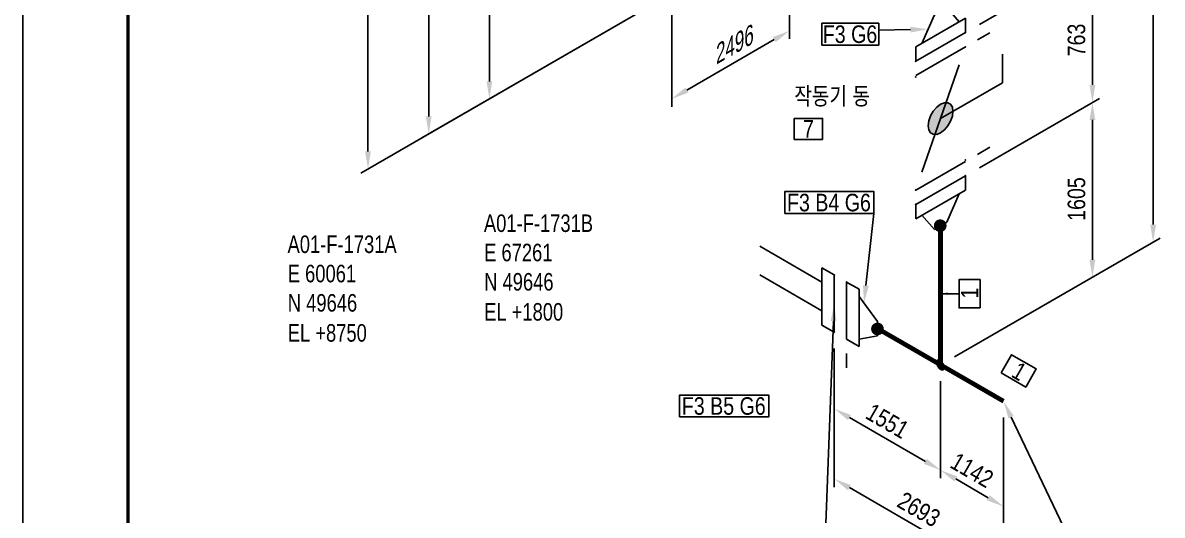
# Model space of a CAD drawing. Header units: millimetres. Extents: x 0 to 594, y 0 to 420.
# Drawn here: x 0 to 162.5, y 141.4 to 211.6 of the extents above; entities that cross this region are included whole.
import ezdxf
from ezdxf import colors
from ezdxf.entities.mleader import LeaderData, LeaderLine
from ezdxf.enums import TextEntityAlignment as Align
from ezdxf.math import Vec2, Vec3

# ---------------------------------------------------------------- set-up
doc = ezdxf.new("R2010")
doc.units = ezdxf.units.MM
doc.header["$LTSCALE"] = 0.25
doc.linetypes.add('DASHED2', pattern=[9.525, 6.35, -3.175])
for name, color, linetype in [('밸브', 4, 'Continuous'), ('연속', 7, 'DASHED2'), ('용접', 1, 'Continuous'), ('주석', 7, 'Continuous'), ('치수', 1, 'Continuous')]:
    doc.layers.add(name, color=color, linetype=linetype)
doc.layers.add('파이프', color=3, linetype='Continuous', lineweight=70)
doc.styles.add('AdskIsoAnnotation', font='arial.ttf', dxfattribs={"width": 0.8, "height": 1})
doc.styles.add('AdskIsoMetric', font='arial.ttf', dxfattribs={"width": 0.8, "height": 2.5})
doc.styles.add('AdskIsoMetric-30', font='arial.ttf', dxfattribs={"width": 0.8, "height": 2.5})
doc.styles.add('AdskIsoMetric30', font='arial.ttf', dxfattribs={"width": 0.8, "oblique": 30, "height": 2.5})
doc.styles.add('MtXpl_', font='')
doc.styles.get("Standard").update_dxf_attribs({"font": 'arial.ttf'})
doc.styles.get('MtXpl_').set_extended_font_data('Gulim')
doc.dimstyles.new('AdskIsoMetric', dxfattribs={"dimtxt": 2.5, "dimasz": 2.5, "dimexe": 1, "dimexo": 2, "dimgap": 0.8, "dimtad": 1, "dimdec": 0, "dimrnd": 1, "dimzin": 0, "dimdsep": 46, "dimtxsty": 'AdskIsoMetric', "dimcen": 0, "dimclrt": 7, "dimadec": 0, "dimazin": 0, "dimtfac": 1, "dimtdec": 0, "dimtmove": 1, "dimatfit": 3, "dimfxl": 0, "dimfrac": 2, "dimtolj": 1, "dimtzin": 0, "dimarcsym": 0})

# ---------------------------------------------------------------- blocks, each defined once
blk = doc.blocks.new('끝 장비-2-IsoRight')
at = {"color": 0, "linetype": 'ByBlock', "lineweight": -2, "extrusion": (-0.707107, -0.408248, 0.57735)}
for p, q in [((-0.0884, 0.1531), (-0.5303, 0.4082)), ((-0.0884, -0.1531), (-0.0884, 0.2552)), ((-0.0884, 0.2552), (0, 0.2041)), ((-0.0884, -0.051), (-0.5303, 0.2041)), ((0, 0.2041), (0, -0.2041)), ((0, -0.2041), (-0.0884, -0.1531))]:
    blk.add_line(p, q, dxfattribs=at)
blk = doc.blocks.new('플랜지WN-2-IsoRight')
at = {"color": 0, "linetype": 'ByBlock', "lineweight": -2, "extrusion": (-0.707107, -0.408248, 0.57735)}
for p, q in [((0.1105, 0.1403), (0.0221, 0.1914)), ((0.0221, 0.1914), (0.0221, -0.2169)), ((-0.1105, 0.1148), (0.0221, 0.1403)), ((-0.1105, 0.0128), (-0.1105, 0.1148)), ((0.1105, -0.2679), (0.1105, 0.1403)), ((0.0221, -0.1659), (-0.1105, 0.0128)), ((0.0221, -0.2169), (0.1105, -0.2679))]:
    blk.add_line(p, q, dxfattribs=at)
blk = doc.blocks.new('개스킷-2-IsoRight')
at = {"color": 0, "linetype": 'ByBlock', "lineweight": -2, "extrusion": (-1, 0, 0)}
for p in [(-0.0529, 0.2347), (0.0442, 0.1786), (-0.0442, -0.1786), (0.0442, -0.2296)]:
    blk.add_point(p, dxfattribs=at)
blk = doc.blocks.new('버터플라이 밸브-2-IsoRight')
blk.add_hatch(color=256).paths.add_polyline_path([(-0.0884, 0.051), (-0.0883, 0.0503), (-0.0882, 0.0496), (-0.0881, 0.0489), (-0.088, 0.0483), (-0.0879, 0.0476), (-0.0879, 0.0469), (-0.0878, 0.0462), (-0.0877, 0.0455), (-0.0876, 0.0448), (-0.0875, 0.0441), (-0.0874, 0.0434), (-0.0873, 0.0427), (-0.0872, 0.042), (-0.0872, 0.0413), (-0.0871, 0.0406), (-0.087, 0.0399), (-0.0869, 0.0392), (-0.0868, 0.0385), (-0.0867, 0.0378), (-0.0866, 0.0371), (-0.0865, 0.0364), (-0.0864, 0.0357), (-0.0864, 0.0351), (-0.0863, 0.0344), (-0.0862, 0.0337), (-0.0861, 0.033), (-0.086, 0.0323), (-0.0859, 0.0316), (-0.0858, 0.0309), (-0.0857, 0.0302), (-0.0857, 0.0295), (-0.0856, 0.0288), (-0.0855, 0.0281), (-0.0854, 0.0274), (-0.0853, 0.0267), (-0.0852, 0.026), (-0.0851, 0.0253), (-0.085, 0.0246), (-0.0849, 0.0239), (-0.0849, 0.0232), (-0.0848, 0.0226), (-0.0847, 0.0219), (-0.0846, 0.0212), (-0.0845, 0.0205), (-0.0844, 0.0198), (-0.0843, 0.0191), (-0.0842, 0.0184), (-0.0842, 0.0177), (-0.0841, 0.017), (-0.0841, 0.017), (-0.0838, 0.0163), (-0.0835, 0.0155), (-0.0833, 0.0148), (-0.083, 0.0141), (-0.0828, 0.0134), (-0.0825, 0.0126), (-0.0823, 0.0119), (-0.082, 0.0112), (-0.0818, 0.0104), (-0.0815, 0.0097), (-0.0812, 0.009), (-0.081, 0.0083), (-0.0807, 0.0075), (-0.0805, 0.0068), (-0.0802, 0.0061), (-0.08, 0.0053), (-0.0797, 0.0046), (-0.0795, 0.0039), (-0.0792, 0.0032), (-0.0789, 0.0024), (-0.0787, 0.0017), (-0.0784, 0.001), (-0.0782, 0.0002), (-0.0779, -0.0005), (-0.0777, -0.0012), (-0.0774, -0.0019), (-0.0771, -0.0027), (-0.0769, -0.0034), (-0.0766, -0.0041), (-0.0764, -0.0049), (-0.0761, -0.0056), (-0.0759, -0.0063), (-0.0756, -0.007), (-0.0754, -0.0078), (-0.0751, -0.0085), (-0.0748, -0.0092), (-0.0746, -0.01), (-0.0743, -0.0107), (-0.0741, -0.0114), (-0.0738, -0.0121), (-0.0736, -0.0129), (-0.0733, -0.0136), (-0.073, -0.0143), (-0.0728, -0.0151), (-0.0725, -0.0158), (-0.0723, -0.0165), (-0.072, -0.0172), (-0.0718, -0.018), (-0.0715, -0.0187), (-0.0715, -0.0187), (-0.0711, -0.0194), (-0.0707, -0.0201), (-0.0703, -0.0208), (-0.0699, -0.0215), (-0.0695, -0.0222), (-0.0691, -0.0229), (-0.0687, -0.0235), (-0.0683, -0.0242), (-0.0679, -0.0249), (-0.0675, -0.0256), (-0.0671, -0.0263), (-0.0667, -0.027), (-0.0663, -0.0277), (-0.0659, -0.0284), (-0.0655, -0.0291), (-0.0651, -0.0298), (-0.0647, -0.0305), (-0.0643, -0.0311), (-0.0639, -0.0318), (-0.0635, -0.0325), (-0.0631, -0.0332), (-0.0627, -0.0339), (-0.0623, -0.0346), (-0.0619, -0.0353), (-0.0615, -0.036), (-0.0611, -0.0367), (-0.0607, -0.0374), (-0.0603, -0.0381), (-0.0599, -0.0388), (-0.0595, -0.0394), (-0.0591, -0.0401), (-0.0587, -0.0408), (-0.0583, -0.0415), (-0.0579, -0.0422), (-0.0575, -0.0429), (-0.0571, -0.0436), (-0.0567, -0.0443), (-0.0563, -0.045), (-0.0559, -0.0457), (-0.0555, -0.0464), (-0.0551, -0.047), (-0.0547, -0.0477), (-0.0543, -0.0484), (-0.0539, -0.0491), (-0.0535, -0.0498), (-0.0532, -0.0505), (-0.0528, -0.0512), (-0.0524, -0.0519), (-0.052, -0.0526), (-0.052, -0.0526), (-0.0515, -0.0532), (-0.0509, -0.0537), (-0.0504, -0.0543), (-0.0499, -0.0549), (-0.0494, -0.0555), (-0.0489, -0.0561), (-0.0484, -0.0567), (-0.0479, -0.0573), (-0.0474, -0.0579), (-0.0469, -0.0584), (-0.0464, -0.059), (-0.0459, -0.0596), (-0.0454, -0.0602), (-0.0449, -0.0608), (-0.0444, -0.0614), (-0.0439, -0.062), (-0.0434, -0.0625), (-0.0429, -0.0631), (-0.0424, -0.0637), (-0.0419, -0.0643), (-0.0414, -0.0649), (-0.0409, -0.0655), (-0.0404, -0.0661), (-0.0399, -0.0666), (-0.0394, -0.0672), (-0.0389, -0.0678), (-0.0384, -0.0684), (-0.0379, -0.069), (-0.0374, -0.0696), (-0.0369, -0.0702), (-0.0364, -0.0707), (-0.0359, -0.0713), (-0.0354, -0.0719), (-0.0349, -0.0725), (-0.0344, -0.0731), (-0.0339, -0.0737), (-0.0333, -0.0743), (-0.0328, -0.0748), (-0.0323, -0.0754), (-0.0318, -0.076), (-0.0313, -0.0766), (-0.0308, -0.0772), (-0.0303, -0.0778), (-0.0298, -0.0784), (-0.0293, -0.079), (-0.0288, -0.0795), (-0.0283, -0.0801), (-0.0278, -0.0807), (-0.0273, -0.0813), (-0.0273, -0.0813), (-0.0268, -0.0817), (-0.0262, -0.0821), (-0.0256, -0.0826), (-0.0251, -0.083), (-0.0245, -0.0834), (-0.024, -0.0838), (-0.0234, -0.0843), (-0.0229, -0.0847), (-0.0223, -0.0851), (-0.0217, -0.0855), (-0.0212, -0.086), (-0.0206, -0.0864), (-0.0201, -0.0868), (-0.0195, -0.0872), (-0.019, -0.0877), (-0.0184, -0.0881), (-0.0178, -0.0885), (-0.0173, -0.0889), (-0.0167, -0.0893), (-0.0162, -0.0898), (-0.0156, -0.0902), (-0.0151, -0.0906), (-0.0145, -0.091), (-0.0139, -0.0915), (-0.0134, -0.0919), (-0.0128, -0.0923), (-0.0123, -0.0927), (-0.0117, -0.0932), (-0.0111, -0.0936), (-0.0106, -0.094), (-0.01, -0.0944), (-0.0095, -0.0949), (-0.0089, -0.0953), (-0.0084, -0.0957), (-0.0078, -0.0961), (-0.0072, -0.0966), (-0.0067, -0.097), (-0.0061, -0.0974), (-0.0056, -0.0978), (-0.005, -0.0982), (-0.0045, -0.0987), (-0.0039, -0.0991), (-0.0033, -0.0995), (-0.0028, -0.0999), (-0.0022, -0.1004), (-0.0017, -0.1008), (-0.0011, -0.1012), (-0.0006, -0.1016), (0, -0.1021), (0, -0.1021), (0.0006, -0.1023), (0.0011, -0.1025), (0.0017, -0.1027), (0.0022, -0.1029), (0.0028, -0.1032), (0.0033, -0.1034), (0.0039, -0.1036), (0.0045, -0.1038), (0.005, -0.104), (0.0056, -0.1043), (0.0061, -0.1045), (0.0067, -0.1047), (0.0072, -0.1049), (0.0078, -0.1051), (0.0084, -0.1054), (0.0089, -0.1056), (0.0095, -0.1058), (0.01, -0.106), (0.0106, -0.1062), (0.0111, -0.1065), (0.0117, -0.1067), (0.0123, -0.1069), (0.0128, -0.1071), (0.0134, -0.1073), (0.0139, -0.1076), (0.0145, -0.1078), (0.0151, -0.108), (0.0156, -0.1082), (0.0162, -0.1084), (0.0167, -0.1087), (0.0173, -0.1089), (0.0178, -0.1091), (0.0184, -0.1093), (0.019, -0.1095), (0.0195, -0.1098), (0.0201, -0.11), (0.0206, -0.1102), (0.0212, -0.1104), (0.0217, -0.1106), (0.0223, -0.1109), (0.0229, -0.1111), (0.0234, -0.1113), (0.024, -0.1115), (0.0245, -0.1117), (0.0251, -0.112), (0.0256, -0.1122), (0.0262, -0.1124), (0.0268, -0.1126), (0.0273, -0.1128), (0.0273, -0.1128), (0.0278, -0.1128), (0.0283, -0.1128), (0.0288, -0.1128), (0.0293, -0.1128), (0.0298, -0.1128), (0.0303, -0.1128), (0.0308, -0.1128), (0.0313, -0.1128), (0.0318, -0.1128), (0.0323, -0.1128), (0.0328, -0.1128), (0.0333, -0.1128), (0.0339, -0.1128), (0.0344, -0.1128), (0.0349, -0.1128), (0.0354, -0.1127), (0.0359, -0.1127), (0.0364, -0.1127), (0.0369, -0.1127), (0.0374, -0.1127), (0.0379, -0.1127), (0.0384, -0.1127), (0.0389, -0.1127), (0.0394, -0.1127), (0.0399, -0.1127), (0.0404, -0.1127), (0.0409, -0.1127), (0.0414, -0.1127), (0.0419, -0.1127), (0.0424, -0.1127), (0.0429, -0.1127), (0.0434, -0.1127), (0.0439, -0.1127), (0.0444, -0.1126), (0.0449, -0.1126), (0.0454, -0.1126), (0.0459, -0.1126), (0.0464, -0.1126), (0.0469, -0.1126), (0.0474, -0.1126), (0.0479, -0.1126), (0.0484, -0.1126), (0.0489, -0.1126), (0.0494, -0.1126), (0.0499, -0.1126), (0.0504, -0.1126), (0.0509, -0.1126), (0.0515, -0.1126), (0.052, -0.1126), (0.052, -0.1126), (0.0524, -0.1123), (0.0528, -0.1121), (0.0532, -0.1119), (0.0535, -0.1116), (0.0539, -0.1114), (0.0543, -0.1112), (0.0547, -0.111), (0.0551, -0.1107), (0.0555, -0.1105), (0.0559, -0.1103), (0.0563, -0.11), (0.0567, -0.1098), (0.0571, -0.1096), (0.0575, -0.1093), (0.0579, -0.1091), (0.0583, -0.1089), (0.0587, -0.1086), (0.0591, -0.1084), (0.0595, -0.1082), (0.0599, -0.108), (0.0603, -0.1077), (0.0607, -0.1075), (0.0611, -0.1073), (0.0615, -0.107), (0.0619, -0.1068), (0.0623, -0.1066), (0.0627, -0.1063), (0.0631, -0.1061), (0.0635, -0.1059), (0.0639, -0.1057), (0.0643, -0.1054), (0.0647, -0.1052), (0.0651, -0.105), (0.0655, -0.1047), (0.0659, -0.1045), (0.0663, -0.1043), (0.0667, -0.104), (0.0671, -0.1038), (0.0675, -0.1036), (0.0679, -0.1033), (0.0683, -0.1031), (0.0687, -0.1029), (0.0691, -0.1027), (0.0695, -0.1024), (0.0699, -0.1022), (0.0703, -0.102), (0.0707, -0.1017), (0.0711, -0.1015), (0.0715, -0.1013), (0.0715, -0.1013), (0.0718, -0.1008), (0.072, -0.1004), (0.0723, -0.1), (0.0725, -0.0995), (0.0728, -0.0991), (0.073, -0.0987), (0.0733, -0.0982), (0.0736, -0.0978), (0.0738, -0.0974), (0.0741, -0.0969), (0.0743, -0.0965), (0.0746, -0.0961), (0.0748, -0.0957), (0.0751, -0.0952), (0.0754, -0.0948), (0.0756, -0.0944), (0.0759, -0.0939), (0.0761, -0.0935), (0.0764, -0.0931), (0.0766, -0.0926), (0.0769, -0.0922), (0.0771, -0.0918), (0.0774, -0.0913), (0.0777, -0.0909), (0.0779, -0.0905), (0.0782, -0.09), (0.0784, -0.0896), (0.0787, -0.0892), (0.0789, -0.0887), (0.0792, -0.0883), (0.0795, -0.0879), (0.0797, -0.0874), (0.08, -0.087), (0.0802, -0.0866), (0.0805, -0.0861), (0.0807, -0.0857), (0.081, -0.0853), (0.0812, -0.0848), (0.0815, -0.0844), (0.0818, -0.084), (0.082, -0.0835), (0.0823, -0.0831), (0.0825, -0.0827), (0.0828, -0.0822), (0.083, -0.0818), (0.0833, -0.0814), (0.0835, -0.0809), (0.0838, -0.0805), (0.0841, -0.0801), (0.0841, -0.0801), (0.0842, -0.0795), (0.0842, -0.0789), (0.0843, -0.0783), (0.0844, -0.0777), (0.0845, -0.0771), (0.0846, -0.0765), (0.0847, -0.0759), (0.0848, -0.0753), (0.0849, -0.0747), (0.0849, -0.0741), (0.085, -0.0736), (0.0851, -0.073), (0.0852, -0.0724), (0.0853, -0.0718), (0.0854, -0.0712), (0.0855, -0.0706), (0.0856, -0.07), (0.0857, -0.0694), (0.0857, -0.0688), (0.0858, -0.0682), (0.0859, -0.0676), (0.086, -0.067), (0.0861, -0.0664), (0.0862, -0.0658), (0.0863, -0.0653), (0.0864, -0.0647), (0.0864, -0.0641), (0.0865, -0.0635), (0.0866, -0.0629), (0.0867, -0.0623), (0.0868, -0.0617), (0.0869, -0.0611), (0.087, -0.0605), (0.0871, -0.0599), (0.0872, -0.0593), (0.0872, -0.0587), (0.0873, -0.0581), (0.0874, -0.0576), (0.0875, -0.057), (0.0876, -0.0564), (0.0877, -0.0558), (0.0878, -0.0552), (0.0879, -0.0546), (0.0879, -0.054), (0.088, -0.0534), (0.0881, -0.0528), (0.0882, -0.0522), (0.0883, -0.0516), (0.0884, -0.051), (0.0884, -0.051), (0.0883, -0.0503), (0.0882, -0.0496), (0.0881, -0.0489), (0.088, -0.0483), (0.0879, -0.0476), (0.0879, -0.0469), (0.0878, -0.0462), (0.0877, -0.0455), (0.0876, -0.0448), (0.0875, -0.0441), (0.0874, -0.0434), (0.0873, -0.0427), (0.0872, -0.042), (0.0872, -0.0413), (0.0871, -0.0406), (0.087, -0.0399), (0.0869, -0.0392), (0.0868, -0.0385), (0.0867, -0.0378), (0.0866, -0.0371), (0.0865, -0.0364), (0.0864, -0.0357), (0.0864, -0.0351), (0.0863, -0.0344), (0.0862, -0.0337), (0.0861, -0.033), (0.086, -0.0323), (0.0859, -0.0316), (0.0858, -0.0309), (0.0857, -0.0302), (0.0857, -0.0295), (0.0856, -0.0288), (0.0855, -0.0281), (0.0854, -0.0274), (0.0853, -0.0267), (0.0852, -0.026), (0.0851, -0.0253), (0.085, -0.0246), (0.0849, -0.0239), (0.0849, -0.0232), (0.0848, -0.0226), (0.0847, -0.0219), (0.0846, -0.0212), (0.0845, -0.0205), (0.0844, -0.0198), (0.0843, -0.0191), (0.0842, -0.0184), (0.0842, -0.0177), (0.0841, -0.017), (0.0841, -0.017), (0.0838, -0.0163), (0.0835, -0.0155), (0.0833, -0.0148), (0.083, -0.0141), (0.0828, -0.0134), (0.0825, -0.0126), (0.0823, -0.0119), (0.082, -0.0112), (0.0818, -0.0104), (0.0815, -0.0097), (0.0812, -0.009), (0.081, -0.0083), (0.0807, -0.0075), (0.0805, -0.0068), (0.0802, -0.0061), (0.08, -0.0053), (0.0797, -0.0046), (0.0795, -0.0039), (0.0792, -0.0032), (0.0789, -0.0024), (0.0787, -0.0017), (0.0784, -0.001), (0.0782, -0.0002), (0.0779, 0.0005), (0.0777, 0.0012), (0.0774, 0.0019), (0.0771, 0.0027), (0.0769, 0.0034), (0.0766, 0.0041), (0.0764, 0.0049), (0.0761, 0.0056), (0.0759, 0.0063), (0.0756, 0.007), (0.0754, 0.0078), (0.0751, 0.0085), (0.0748, 0.0092), (0.0746, 0.01), (0.0743, 0.0107), (0.0741, 0.0114), (0.0738, 0.0121), (0.0736, 0.0129), (0.0733, 0.0136), (0.073, 0.0143), (0.0728, 0.0151), (0.0725, 0.0158), (0.0723, 0.0165), (0.072, 0.0172), (0.0718, 0.018), (0.0715, 0.0187), (0.0715, 0.0187), (0.0711, 0.0194), (0.0707, 0.0201), (0.0703, 0.0208), (0.0699, 0.0215), (0.0695, 0.0222), (0.0691, 0.0229), (0.0687, 0.0235), (0.0683, 0.0242), (0.0679, 0.0249), (0.0675, 0.0256), (0.0671, 0.0263), (0.0667, 0.027), (0.0663, 0.0277), (0.0659, 0.0284), (0.0655, 0.0291), (0.0651, 0.0298), (0.0647, 0.0305), (0.0643, 0.0311), (0.0639, 0.0318), (0.0635, 0.0325), (0.0631, 0.0332), (0.0627, 0.0339), (0.0623, 0.0346), (0.0619, 0.0353), (0.0615, 0.036), (0.0611, 0.0367), (0.0607, 0.0374), (0.0603, 0.0381), (0.0599, 0.0388), (0.0595, 0.0394), (0.0591, 0.0401), (0.0587, 0.0408), (0.0583, 0.0415), (0.0579, 0.0422), (0.0575, 0.0429), (0.0571, 0.0436), (0.0567, 0.0443), (0.0563, 0.045), (0.0559, 0.0457), (0.0555, 0.0464), (0.0551, 0.047), (0.0547, 0.0477), (0.0543, 0.0484), (0.0539, 0.0491), (0.0535, 0.0498), (0.0532, 0.0505), (0.0528, 0.0512), (0.0524, 0.0519), (0.052, 0.0526), (0.052, 0.0526), (0.0515, 0.0532), (0.0509, 0.0537), (0.0504, 0.0543), (0.0499, 0.0549), (0.0494, 0.0555), (0.0489, 0.0561), (0.0484, 0.0567), (0.0479, 0.0573), (0.0474, 0.0579), (0.0469, 0.0584), (0.0464, 0.059), (0.0459, 0.0596), (0.0454, 0.0602), (0.0449, 0.0608), (0.0444, 0.0614), (0.0439, 0.062), (0.0434, 0.0625), (0.0429, 0.0631), (0.0424, 0.0637), (0.0419, 0.0643), (0.0414, 0.0649), (0.0409, 0.0655), (0.0404, 0.0661), (0.0399, 0.0666), (0.0394, 0.0672), (0.0389, 0.0678), (0.0384, 0.0684), (0.0379, 0.069), (0.0374, 0.0696), (0.0369, 0.0702), (0.0364, 0.0707), (0.0359, 0.0713), (0.0354, 0.0719), (0.0349, 0.0725), (0.0344, 0.0731), (0.0339, 0.0737), (0.0333, 0.0743), (0.0328, 0.0748), (0.0323, 0.0754), (0.0318, 0.076), (0.0313, 0.0766), (0.0308, 0.0772), (0.0303, 0.0778), (0.0298, 0.0784), (0.0293, 0.079), (0.0288, 0.0795), (0.0283, 0.0801), (0.0278, 0.0807), (0.0273, 0.0813), (0.0273, 0.0813), (0.0268, 0.0817), (0.0262, 0.0821), (0.0256, 0.0826), (0.0251, 0.083), (0.0245, 0.0834), (0.024, 0.0838), (0.0234, 0.0843), (0.0229, 0.0847), (0.0223, 0.0851), (0.0217, 0.0855), (0.0212, 0.086), (0.0206, 0.0864), (0.0201, 0.0868), (0.0195, 0.0872), (0.019, 0.0877), (0.0184, 0.0881), (0.0178, 0.0885), (0.0173, 0.0889), (0.0167, 0.0893), (0.0162, 0.0898), (0.0156, 0.0902), (0.0151, 0.0906), (0.0145, 0.091), (0.0139, 0.0915), (0.0134, 0.0919), (0.0128, 0.0923), (0.0123, 0.0927), (0.0117, 0.0932), (0.0111, 0.0936), (0.0106, 0.094), (0.01, 0.0944), (0.0095, 0.0949), (0.0089, 0.0953), (0.0084, 0.0957), (0.0078, 0.0961), (0.0072, 0.0966), (0.0067, 0.097), (0.0061, 0.0974), (0.0056, 0.0978), (0.005, 0.0982), (0.0045, 0.0987), (0.0039, 0.0991), (0.0033, 0.0995), (0.0028, 0.0999), (0.0022, 0.1004), (0.0017, 0.1008), (0.0011, 0.1012), (0.0006, 0.1016), (0, 0.1021), (0, 0.1021), (-0.0006, 0.1023), (-0.0011, 0.1025), (-0.0017, 0.1027), (-0.0022, 0.1029), (-0.0028, 0.1032), (-0.0033, 0.1034), (-0.0039, 0.1036), (-0.0045, 0.1038), (-0.005, 0.104), (-0.0056, 0.1043), (-0.0061, 0.1045), (-0.0067, 0.1047), (-0.0072, 0.1049), (-0.0078, 0.1051), (-0.0084, 0.1054), (-0.0089, 0.1056), (-0.0095, 0.1058), (-0.01, 0.106), (-0.0106, 0.1062), (-0.0111, 0.1065), (-0.0117, 0.1067), (-0.0123, 0.1069), (-0.0128, 0.1071), (-0.0134, 0.1073), (-0.0139, 0.1076), (-0.0145, 0.1078), (-0.0151, 0.108), (-0.0156, 0.1082), (-0.0162, 0.1084), (-0.0167, 0.1087), (-0.0173, 0.1089), (-0.0178, 0.1091), (-0.0184, 0.1093), (-0.019, 0.1095), (-0.0195, 0.1098), (-0.0201, 0.11), (-0.0206, 0.1102), (-0.0212, 0.1104), (-0.0217, 0.1106), (-0.0223, 0.1109), (-0.0229, 0.1111), (-0.0234, 0.1113), (-0.024, 0.1115), (-0.0245, 0.1117), (-0.0251, 0.112), (-0.0256, 0.1122), (-0.0262, 0.1124), (-0.0268, 0.1126), (-0.0273, 0.1128), (-0.0273, 0.1128), (-0.0278, 0.1128), (-0.0283, 0.1128), (-0.0288, 0.1128), (-0.0293, 0.1128), (-0.0298, 0.1128), (-0.0303, 0.1128), (-0.0308, 0.1128), (-0.0313, 0.1128), (-0.0318, 0.1128), (-0.0323, 0.1128), (-0.0328, 0.1128), (-0.0333, 0.1128), (-0.0339, 0.1128), (-0.0344, 0.1128), (-0.0349, 0.1128), (-0.0354, 0.1127), (-0.0359, 0.1127), (-0.0364, 0.1127), (-0.0369, 0.1127), (-0.0374, 0.1127), (-0.0379, 0.1127), (-0.0384, 0.1127), (-0.0389, 0.1127), (-0.0394, 0.1127), (-0.0399, 0.1127), (-0.0404, 0.1127), (-0.0409, 0.1127), (-0.0414, 0.1127), (-0.0419, 0.1127), (-0.0424, 0.1127), (-0.0429, 0.1127), (-0.0434, 0.1127), (-0.0439, 0.1127), (-0.0444, 0.1126), (-0.0449, 0.1126), (-0.0454, 0.1126), (-0.0459, 0.1126), (-0.0464, 0.1126), (-0.0469, 0.1126), (-0.0474, 0.1126), (-0.0479, 0.1126), (-0.0484, 0.1126), (-0.0489, 0.1126), (-0.0494, 0.1126), (-0.0499, 0.1126), (-0.0504, 0.1126), (-0.0509, 0.1126), (-0.0515, 0.1126), (-0.052, 0.1126), (-0.052, 0.1126), (-0.0524, 0.1123), (-0.0528, 0.1121), (-0.0532, 0.1119), (-0.0535, 0.1116), (-0.0539, 0.1114), (-0.0543, 0.1112), (-0.0547, 0.111), (-0.0551, 0.1107), (-0.0555, 0.1105), (-0.0559, 0.1103), (-0.0563, 0.11), (-0.0567, 0.1098), (-0.0571, 0.1096), (-0.0575, 0.1093), (-0.0579, 0.1091), (-0.0583, 0.1089), (-0.0587, 0.1086), (-0.0591, 0.1084), (-0.0595, 0.1082), (-0.0599, 0.108), (-0.0603, 0.1077), (-0.0607, 0.1075), (-0.0611, 0.1073), (-0.0615, 0.107), (-0.0619, 0.1068), (-0.0623, 0.1066), (-0.0627, 0.1063), (-0.0631, 0.1061), (-0.0635, 0.1059), (-0.0639, 0.1057), (-0.0643, 0.1054), (-0.0647, 0.1052), (-0.0651, 0.105), (-0.0655, 0.1047), (-0.0659, 0.1045), (-0.0663, 0.1043), (-0.0667, 0.104), (-0.0671, 0.1038), (-0.0675, 0.1036), (-0.0679, 0.1033), (-0.0683, 0.1031), (-0.0687, 0.1029), (-0.0691, 0.1027), (-0.0695, 0.1024), (-0.0699, 0.1022), (-0.0703, 0.102), (-0.0707, 0.1017), (-0.0711, 0.1015), (-0.0715, 0.1013), (-0.0715, 0.1013), (-0.0718, 0.1008), (-0.072, 0.1004), (-0.0723, 0.1), (-0.0725, 0.0995), (-0.0728, 0.0991), (-0.073, 0.0987), (-0.0733, 0.0982), (-0.0736, 0.0978), (-0.0738, 0.0974), (-0.0741, 0.0969), (-0.0743, 0.0965), (-0.0746, 0.0961), (-0.0748, 0.0957), (-0.0751, 0.0952), (-0.0754, 0.0948), (-0.0756, 0.0944), (-0.0759, 0.0939), (-0.0761, 0.0935), (-0.0764, 0.0931), (-0.0766, 0.0926), (-0.0769, 0.0922), (-0.0771, 0.0918), (-0.0774, 0.0913), (-0.0777, 0.0909), (-0.0779, 0.0905), (-0.0782, 0.09), (-0.0784, 0.0896), (-0.0787, 0.0892), (-0.0789, 0.0887), (-0.0792, 0.0883), (-0.0795, 0.0879), (-0.0797, 0.0874), (-0.08, 0.087), (-0.0802, 0.0866), (-0.0805, 0.0861), (-0.0807, 0.0857), (-0.081, 0.0853), (-0.0812, 0.0848), (-0.0815, 0.0844), (-0.0818, 0.084), (-0.082, 0.0835), (-0.0823, 0.0831), (-0.0825, 0.0827), (-0.0828, 0.0822), (-0.083, 0.0818), (-0.0833, 0.0814), (-0.0835, 0.0809), (-0.0838, 0.0805), (-0.0841, 0.0801), (-0.0841, 0.0801), (-0.0842, 0.0795), (-0.0842, 0.0789), (-0.0843, 0.0783), (-0.0844, 0.0777), (-0.0845, 0.0771), (-0.0846, 0.0765), (-0.0847, 0.0759), (-0.0848, 0.0753), (-0.0849, 0.0747), (-0.0849, 0.0741), (-0.085, 0.0736), (-0.0851, 0.073), (-0.0852, 0.0724), (-0.0853, 0.0718), (-0.0854, 0.0712), (-0.0855, 0.0706), (-0.0856, 0.07), (-0.0857, 0.0694), (-0.0857, 0.0688), (-0.0858, 0.0682), (-0.0859, 0.0676), (-0.086, 0.067), (-0.0861, 0.0664), (-0.0862, 0.0658), (-0.0863, 0.0653), (-0.0864, 0.0647), (-0.0864, 0.0641), (-0.0865, 0.0635), (-0.0866, 0.0629), (-0.0867, 0.0623), (-0.0868, 0.0617), (-0.0869, 0.0611), (-0.087, 0.0605), (-0.0871, 0.0599), (-0.0872, 0.0593), (-0.0872, 0.0587), (-0.0873, 0.0581), (-0.0874, 0.0576), (-0.0875, 0.057), (-0.0876, 0.0564), (-0.0877, 0.0558), (-0.0878, 0.0552), (-0.0879, 0.0546), (-0.0879, 0.054), (-0.088, 0.0534), (-0.0881, 0.0528), (-0.0882, 0.0522), (-0.0883, 0.0516)], flags=0)
at = {"color": 0, "linetype": 'ByBlock', "lineweight": -2, "extrusion": (-0.707107, -0.408248, 0.57735)}
for p, q in [((-0.3536, 0), (-0.3536, 0.4082)), ((0.2652, -0.3062), (-0.2652, 0.3062)), ((-0.0715, 0.1013), (-0.0841, 0.0801)), ((-0.052, 0.1126), (-0.0715, 0.1013)), ((-0.0273, 0.1128), (-0.052, 0.1126)), ((0, 0.1021), (-0.0273, 0.1128)), ((0.0273, 0.0813), (0, 0.1021)), ((0.052, 0.0526), (0.0273, 0.0813)), ((-0.0841, 0.0801), (-0.0884, 0.051)), ((-0.0884, 0.051), (-0.0841, 0.017)), ((-0.0841, 0.017), (-0.0715, -0.0187)), ((0.0715, 0.0187), (0.052, 0.0526)), ((0.0841, -0.017), (0.0715, 0.0187)), ((-0.0715, -0.0187), (-0.052, -0.0526)), ((-0.052, -0.0526), (-0.0273, -0.0813)), ((0.0715, -0.1013), (0.0841, -0.0801)), ((0.0884, -0.051), (0.0841, -0.017)), ((0.0841, -0.0801), (0.0884, -0.051)), ((0.3536, -0.4082), (0.3536, 0)), ((-0.0273, -0.0813), (0, -0.1021)), ((0, -0.1021), (0.0273, -0.1128)), ((0.0273, -0.1128), (0.052, -0.1126)), ((0.052, -0.1126), (0.0715, -0.1013))]:
    blk.add_line(p, q, dxfattribs=at)
blk = doc.blocks.new('Operator_Lever-2-IsoRight')
at = {"color": 0, "linetype": 'ByBlock', "lineweight": -2, "extrusion": (-0.707107, -0.408248, 0.57735)}
for p, q in [((0, 0), (0, -0.5103)), ((0, -0.5103), (0.1768, -0.6124))]:
    blk.add_line(p, q, dxfattribs=at)
blk = doc.blocks.new('*D59')
at = {"layer": 'Defpoints', "color": 0}
for p in [(109.31, 221.4), (92.52, 215.78), (109.31, 210.48)]:
    blk.add_point(p, dxfattribs=at)
at = {"layer": '치수', "color": 0, "lineweight": -2}
for p, q in [((109.31, 219.09), (109.31, 209.32)), ((92.52, 213.47), (92.52, 199.63)), ((94.68, 202.03), (107.15, 209.23))]:
    blk.add_line(p, q, dxfattribs=at)
at = {"layer": '치수', "color": 0}
for points in [[(106.94, 209.59), (107.36, 208.87), (109.31, 210.48)], [(94.47, 202.39), (94.89, 201.67), (92.52, 200.78)]]:
    blk.add_solid(points, dxfattribs=at)
at = {"layer": '치수', "color": 7, "insert": (100.92, 208.25), "char_height": 2.5, "attachment_point": 5, "rotation": 30, "style": 'AdskIsoMetric30'}
blk.add_mtext('\\A1;2496', dxfattribs=at)
blk = doc.blocks.new('*D60')
at = {"layer": 'Defpoints', "color": 0}
for p in [(92.52, 304.5), (92.52, 215.78), (57.88, 195.78)]:
    blk.add_point(p, dxfattribs=at)
at = {"layer": '치수', "color": 0, "lineweight": -2}
for p, q in [((90.52, 303.34), (66.97, 289.75)), ((66.1, 289.25), (56.88, 283.92)), ((57.88, 282), (57.88, 198.28)), ((90.52, 214.63), (56.88, 195.21))]:
    blk.add_line(p, q, dxfattribs=at)
at = {"layer": '치수', "color": 0}
for points in [[(57.46, 282), (58.29, 282), (57.88, 284.5)], [(57.46, 198.28), (58.29, 198.28), (57.88, 195.78)]]:
    blk.add_solid(points, dxfattribs=at)
at = {"layer": '치수', "color": 7, "insert": (55.61, 241.37), "char_height": 2.5, "attachment_point": 5, "rotation": 90, "style": 'AdskIsoMetric-30'}
blk.add_mtext('\\A1;9980', dxfattribs=at)
blk = doc.blocks.new('*D63')
at = {"layer": 'Defpoints', "color": 0}
for p in [(88.98, 252.96), (92.52, 215.78), (66.54, 200.78)]:
    blk.add_point(p, dxfattribs=at)
at = {"layer": '치수', "color": 0, "lineweight": -2}
for p, q in [((86.98, 251.81), (65.54, 239.43)), ((66.54, 237.5), (66.54, 203.28)), ((90.52, 214.63), (65.54, 200.21))]:
    blk.add_line(p, q, dxfattribs=at)
at = {"layer": '치수', "color": 0}
for points in [[(66.12, 237.5), (66.95, 237.5), (66.54, 240)], [(66.12, 203.28), (66.95, 203.28), (66.54, 200.78)]]:
    blk.add_solid(points, dxfattribs=at)
at = {"layer": '치수', "color": 7, "insert": (64.27, 216.8), "char_height": 2.5, "attachment_point": 5, "rotation": 90, "style": 'AdskIsoMetric-30'}
blk.add_mtext('\\A1;2978', dxfattribs=at)
blk = doc.blocks.new('*D64')
at = {"layer": 'Defpoints', "color": 0}
for p in [(92.52, 326.37), (92.52, 215.78), (49.22, 190.78)]:
    blk.add_point(p, dxfattribs=at)
at = {"layer": '치수', "color": 0, "lineweight": -2}
for p, q in [((49.22, 298.87), (49.22, 193.28)), ((90.52, 214.63), (48.22, 190.21))]:
    blk.add_line(p, q, dxfattribs=at)
at = {"layer": '치수', "color": 0}
for points in [[(48.8, 298.87), (49.63, 298.87), (49.22, 301.37)], [(48.8, 193.28), (49.63, 193.28), (49.22, 190.78)]]:
    blk.add_solid(points, dxfattribs=at)
at = {"layer": '치수', "color": 7, "insert": (46.95, 217.08), "char_height": 2.5, "attachment_point": 5, "rotation": 90, "style": 'AdskIsoMetric-30'}
blk.add_mtext('\\A1;11650', dxfattribs=at)
blk = doc.blocks.new('*D65')
at = {"layer": 'Defpoints', "color": 0}
for p in [(130.86, 162.85), (139.84, 157.67), (130.86, 147.85)]:
    blk.add_point(p, dxfattribs=at)
at = {"layer": '치수', "color": 0, "lineweight": -2}
for p, q in [((130.86, 160.54), (130.86, 146.7)), ((139.84, 155.36), (139.84, 141.52)), ((137.67, 143.92), (133.03, 146.6))]:
    blk.add_line(p, q, dxfattribs=at)
at = {"layer": '치수', "color": 0}
for points in [[(133.24, 146.96), (132.82, 146.24), (130.86, 147.85)], [(137.88, 144.28), (137.46, 143.56), (139.84, 142.67)]]:
    blk.add_solid(points, dxfattribs=at)
at = {"layer": '치수', "color": 7, "insert": (135.35, 147.85), "char_height": 2.5, "attachment_point": 5, "rotation": 330, "style": 'AdskIsoMetric-30'}
blk.add_mtext('\\A1;1142', dxfattribs=at)
blk = doc.blocks.new('*D66')
at = {"layer": 'Defpoints', "color": 0}
for p in [(115.7, 167.52), (130.86, 162.85), (115.7, 156.61)]:
    blk.add_point(p, dxfattribs=at)
at = {"layer": '치수', "color": 0, "lineweight": -2}
for p, q in [((115.7, 165.21), (115.7, 155.45)), ((130.86, 160.54), (130.86, 146.7)), ((128.7, 149.1), (117.87, 155.36))]:
    blk.add_line(p, q, dxfattribs=at)
at = {"layer": '치수', "color": 0}
for points in [[(118.07, 155.72), (117.66, 154.99), (115.7, 156.61)], [(128.91, 149.46), (128.49, 148.74), (130.86, 147.85)]]:
    blk.add_solid(points, dxfattribs=at)
at = {"layer": '치수', "color": 7, "insert": (123.28, 154.85), "char_height": 2.5, "attachment_point": 5, "rotation": 330, "style": 'AdskIsoMetric-30'}
blk.add_mtext('\\A1;1551', dxfattribs=at)
blk = doc.blocks.new('개스킷 해치 표식-2-IsoRight')
at = {"linetype": 'ByBlock', "lineweight": -2, "extrusion": (-0.707107, -0.408248, 0.57735)}
blk.add_line((0, 0), (0, -0.1021), dxfattribs=at)
blk = doc.blocks.new('*D67')
at = {"layer": 'Defpoints', "color": 0}
for p in [(115.7, 167.52), (139.84, 157.67), (115.7, 146.61)]:
    blk.add_point(p, dxfattribs=at)
at = {"layer": '치수', "color": 0, "lineweight": -2}
for p, q in [((115.7, 165.21), (115.7, 145.45)), ((139.84, 155.36), (139.84, 131.52)), ((137.67, 133.92), (117.87, 145.36))]:
    blk.add_line(p, q, dxfattribs=at)
at = {"layer": '치수', "color": 0}
for points in [[(118.07, 145.72), (117.66, 144.99), (115.7, 146.61)], [(137.88, 134.28), (137.46, 133.56), (139.84, 132.67)]]:
    blk.add_solid(points, dxfattribs=at)
at = {"layer": '치수', "color": 7, "insert": (127.77, 142.26), "char_height": 2.5, "attachment_point": 5, "rotation": 330, "style": 'AdskIsoMetric-30'}
blk.add_mtext('\\A1;2693', dxfattribs=at)
blk = doc.blocks.new('*D68')
at = {"layer": 'Defpoints', "color": 0}
for p in [(130.86, 265.17), (152.51, 220.69), (134.4, 210.23)]:
    blk.add_point(p, dxfattribs=at)
at = {"layer": '치수', "color": 0, "lineweight": -2}
for p, q in [((132.86, 266.33), (153.51, 278.25)), ((152.51, 275.17), (152.51, 223.19)), ((136.4, 211.38), (153.51, 221.26))]:
    blk.add_line(p, q, dxfattribs=at)
at = {"layer": '치수', "color": 0}
for points in [[(152.1, 275.17), (152.93, 275.17), (152.51, 277.67)], [(152.1, 223.19), (152.93, 223.19), (152.51, 220.69)]]:
    blk.add_solid(points, dxfattribs=at)
at = {"layer": '치수', "color": 7, "insert": (150.25, 247.87), "char_height": 2.5, "attachment_point": 5, "rotation": 90, "style": 'AdskIsoMetric-30'}
blk.add_mtext('\\A1;9282', dxfattribs=at)
blk = doc.blocks.new('*D69')
at = {"layer": 'Defpoints', "color": 0}
for p in [(134.4, 210.23), (152.51, 200.27), (134.4, 189.82)]:
    blk.add_point(p, dxfattribs=at)
at = {"layer": '치수', "color": 0, "lineweight": -2}
for p, q in [((136.4, 211.38), (153.51, 221.26)), ((152.51, 218.19), (152.51, 202.77)), ((136.4, 190.97), (153.51, 200.85))]:
    blk.add_line(p, q, dxfattribs=at)
at = {"layer": '치수', "color": 0}
for points in [[(152.1, 218.19), (152.93, 218.19), (152.51, 220.69)], [(152.1, 202.77), (152.93, 202.77), (152.51, 200.27)]]:
    blk.add_solid(points, dxfattribs=at)
at = {"layer": '치수', "color": 7, "insert": (150.25, 209.17), "char_height": 2.5, "attachment_point": 5, "rotation": 90, "style": 'AdskIsoMetric-30'}
blk.add_mtext('\\A1;763', dxfattribs=at)
blk = doc.blocks.new('*D70')
at = {"layer": 'Defpoints', "color": 0}
for p in [(134.4, 189.82), (152.51, 175.35), (130.86, 162.85)]:
    blk.add_point(p, dxfattribs=at)
at = {"layer": '치수', "color": 0, "lineweight": -2}
for p, q in [((136.4, 190.97), (153.51, 200.85)), ((152.51, 197.77), (152.51, 177.85)), ((132.86, 164.01), (153.51, 175.93))]:
    blk.add_line(p, q, dxfattribs=at)
at = {"layer": '치수', "color": 0}
for points in [[(152.1, 197.77), (152.93, 197.77), (152.51, 200.27)], [(152.1, 177.85), (152.93, 177.85), (152.51, 175.35)]]:
    blk.add_solid(points, dxfattribs=at)
at = {"layer": '치수', "color": 7, "insert": (150.25, 186.5), "char_height": 2.5, "attachment_point": 5, "rotation": 90, "style": 'AdskIsoMetric-30'}
blk.add_mtext('\\A1;1605', dxfattribs=at)
blk = doc.blocks.new('*D71')
at = {"layer": 'Defpoints', "color": 0}
for p in [(130.86, 265.17), (161.17, 180.35), (130.86, 162.85)]:
    blk.add_point(p, dxfattribs=at)
at = {"layer": '치수', "color": 0, "lineweight": -2}
for p, q in [((132.86, 266.33), (162.17, 283.25)), ((161.17, 280.17), (161.17, 182.85)), ((132.86, 164.01), (162.17, 180.93))]:
    blk.add_line(p, q, dxfattribs=at)
at = {"layer": '치수', "color": 0}
for points in [[(160.76, 280.17), (161.59, 280.17), (161.17, 282.67)], [(160.76, 182.85), (161.59, 182.85), (161.17, 180.35)]]:
    blk.add_solid(points, dxfattribs=at)
at = {"layer": '치수', "color": 7, "insert": (158.91, 230.2), "char_height": 2.5, "attachment_point": 5, "rotation": 90, "style": 'AdskIsoMetric-30'}
blk.add_mtext('\\A1;11650', dxfattribs=at)
blk = doc.blocks.new('Weld-2-IsoLeft')
blk.add_hatch(color=256).paths.add_polyline_path([(-0.033, 0.0169), (-0.0269, 0.0198), (-0.0201, 0.0221), (-0.0127, 0.0237), (-0.0049, 0.0245), (0.003, 0.0245), (0.0108, 0.0237), (0.0182, 0.0221), (0.025, 0.0198), (0.0311, 0.0169), (0.0362, 0.0134), (0.0401, 0.0095), (0.0428, 0.0052), (0.0442, 0.0007), (0.0442, -0.0039), (0.0428, -0.0084), (0.0401, -0.0126), (0.0362, -0.0166), (0.0311, -0.0201), (0.025, -0.023), (0.0182, -0.0253), (0.0108, -0.0268), (0.003, -0.0276), (-0.0049, -0.0276), (-0.0127, -0.0268), (-0.0201, -0.0253), (-0.0269, -0.023), (-0.033, -0.0201), (-0.038, -0.0166), (-0.042, -0.0126), (-0.0447, -0.0084), (-0.046, -0.0039), (-0.046, 0.0007), (-0.0447, 0.0052), (-0.042, 0.0095), (-0.038, 0.0134)], is_closed=False, flags=0)
blk = doc.blocks.new('Buttweld')
at = {"lineweight": -2}
blk.add_hatch(color=0, dxfattribs=at).paths.add_polyline_path([(0.044, -0.0026), (0.0433, 0.0053), (0.0413, 0.0129), (0.0379, 0.02), (0.0334, 0.0265), (0.0278, 0.0321), (0.0214, 0.0366), (0.0142, 0.0399), (0.0066, 0.042), (-0.0013, 0.0427), (-0.0091, 0.042), (-0.0168, 0.0399), (-0.0239, 0.0366), (-0.0304, 0.0321), (-0.036, 0.0265), (-0.0405, 0.02), (-0.0438, 0.0129), (-0.0459, 0.0053), (-0.0466, -0.0026), (-0.0459, -0.0105), (-0.0438, -0.0181), (-0.0405, -0.0252), (-0.036, -0.0317), (-0.0304, -0.0373), (-0.0239, -0.0418), (-0.0168, -0.0452), (-0.0091, -0.0472), (-0.0013, -0.0479), (0.0066, -0.0472), (0.0142, -0.0452), (0.0214, -0.0418), (0.0278, -0.0373), (0.0334, -0.0317), (0.0379, -0.0252), (0.0413, -0.0181), (0.0433, -0.0105)], is_closed=False, flags=0)
blk = doc.blocks.new('AnnoRect')
at = {"color": 0, "linetype": 'ByBlock', "lineweight": -2}
blk.add_wipeout([(-0.81, -0.6), (-0.81, 0.6), (0.81, 0.6), (0.81, -0.6)], dxfattribs=at)
blk.add_lwpolyline([(-0.81, -0.6), (-0.81, 0.6), (0.81, 0.6), (0.81, -0.6)], close=True, dxfattribs=at)
at = {"color": 0, "linetype": 'ByBlock', "lineweight": -2, "style": 'AdskIsoAnnotation', "width": 0.8}
blk.add_attdef('XX', text='', height=1, dxfattribs=at).set_placement((0, 0), align=Align.MIDDLE_CENTER)

msp = doc.modelspace()

# ---------------------------------------------------------------- linework, layer by layer
at = {"layer": '파이프'}
for points in [[(130.8623, 162.8523), (130.8623, 182.671)], [(139.8366, 157.671), (121.8879, 168.0337)]]:
    msp.add_lwpolyline(points, dxfattribs=at)

# ---------------------------------------------------------------- block references
at = {"layer": '밸브', "xscale": 20, "yscale": 20, "zscale": 20}
for name, p, rotation in [('플랜지WN-2-IsoRight', (130.8623, 210.7381), 300.0000000016165), ('개스킷-2-IsoRight', (130.8623, 207.1659), 119.9999999853489), ('버터플라이 밸브-2-IsoRight', (130.8623, 197.9803), 120.000000001498), ('Operator_Lever-2-IsoRight', (130.8623, 197.9803), 119.9999999992407), ('개스킷-2-IsoRight', (130.8623, 188.7947), 299.9999999900288), ('플랜지WN-2-IsoRight', (130.8623, 185.2226), 119.999999999703), ('개스킷-2-IsoRight', (116.5846, 171.0955), 180.0000000094725), ('플랜지WN-2-IsoRight', (119.6782, 169.3094), 179.9999999922017)]:
    msp.add_blockref(name, p, dxfattribs=dict(at, rotation=rotation))
at = {"layer": '연속', "xscale": 20, "yscale": 20, "zscale": 20, "rotation": 359.9999999991548}
msp.add_blockref('끝 장비-2-IsoRight', (115.7007, 171.6058), dxfattribs=at)
at = {"layer": '용접', "xscale": 20, "yscale": 20, "zscale": 20}
for name, p, rotation in [('Buttweld', (130.8623, 182.671), 269.9999999998632), ('Weld-2-IsoLeft', (130.8623, 162.8523), 299.9999999999491)]:
    msp.add_blockref(name, p, dxfattribs=dict(at, rotation=rotation))
msp.add_blockref('Buttweld', (121.8879, 168.0337), dxfattribs=at)
at = {"layer": '주석'}
ref = msp.add_blockref('AnnoRect', (112.0238, 196.5), dxfattribs=dict(at, xscale=2.5, yscale=2.5, zscale=2.5))
ref.add_attrib('XX_001', '7', (111.2441, 195.25), dxfattribs={"layer": '0', "color": 0, "linetype": 'ByBlock', "lineweight": -2, "height": 2.5, "style": 'AdskIsoAnnotation', "width": 0.8})
ref = msp.add_blockref('AnnoRect', (100, 157), dxfattribs=dict(at, xscale=7.844095940959409, yscale=2.586971350613916, zscale=2.5))
ref.add_attrib('XX_001', 'F3 B5 G6', (93.9707, 155.7509), dxfattribs={"layer": '0', "color": 0, "linetype": 'ByBlock', "lineweight": -2, "height": 2.5, "style": 'AdskIsoAnnotation', "width": 0.8})
at = {"layer": '치수', "xscale": 20, "yscale": 20, "zscale": 20}
for p, rotation in [((136.1298, 209.1865), 119.9999999997747), ((136.1298, 192.8566), 119.9999999997747), ((117.4685, 164.5027), 359.999999999155), ((117.4685, 164.5027), 359.9999999991548)]:
    msp.add_blockref('개스킷 해치 표식-2-IsoRight', p, dxfattribs=dict(at, rotation=rotation))

# ---------------------------------------------------------------- texts
at = {"layer": '주석', "style": 'MtXpl_', "width": 0.8}
for s, p in [('A01-F-1731B', (65.7497, 181.8067)), ('A01-F-1731A', (37.7497, 178.8067)), ('E 67261', (65.779, 177.6299)), ('E 60061', (37.779, 174.6299)), ('N 49646', (65.7872, 173.453)), ('N 49646', (37.7872, 170.453)), ('EL +1800', (65.779, 169.1698)), ('EL +8750', (37.779, 166.1698))]:
    msp.add_text(s, height=2.5, dxfattribs=at).set_placement(p)
at = {"layer": '주석', "insert": (110, 199.6666), "char_height": 2.5, "attachment_point": 7, "style": 'AdskIsoAnnotation'}
msp.add_mtext('{\\Q0;작동기 동}', dxfattribs=at)

# ---------------------------------------------------------------- dimensions: what is measured, and where the dimension line sits
at = {"layer": '치수'}
for base, p1, p2, angle, text, override, picture, middle in [((49.217, 190.7835), (92.5182, 326.3676), (92.5182, 215.7835), 270, '11650', {"dimtad": 0, "dimlfac": 105.349618, "dimtxsty": 'AdskIsoMetric-30', "dimse1": 1, "dimse2": 0, "dimsd1": 0, "dimsd2": 0, "dimtmove": 1}, '*D64', (46.9507, 217.0811)), ((57.8772, 195.7835), (92.5182, 304.4979), (92.5182, 215.7835), 270, '9980', {"dimtad": 0, "dimlfac": 112.500489, "dimtxsty": 'AdskIsoMetric-30', "dimse1": 0, "dimse2": 0, "dimsd1": 0, "dimsd2": 0, "dimtmove": 1}, '*D60', (55.6101, 241.3718)), ((161.1731, 180.3523), (130.8623, 265.1745), (130.8623, 162.8523), 270, '11650', {"dimtad": 0, "dimlfac": 113.856097, "dimtxsty": 'AdskIsoMetric-30', "dimse1": 0, "dimse2": 0, "dimsd1": 0, "dimsd2": 0, "dimtmove": 1}, '*D71', (158.9068, 230.2049)), ((152.5129, 220.6865), (130.8623, 265.1745), (134.3978, 210.2278), 270, '9282', {"dimtad": 0, "dimlfac": 168.924907, "dimtxsty": 'AdskIsoMetric-30', "dimse1": 0, "dimse2": 0, "dimsd1": 0, "dimsd2": 0, "dimtmove": 1}, '*D68', (150.2457, 247.8715)), ((66.5375, 200.7835), (88.9827, 252.9625), (92.5182, 215.7835), 270, '2978', {"dimtad": 0, "dimlfac": 80.097356, "dimtxsty": 'AdskIsoMetric-30', "dimse1": 0, "dimse2": 0, "dimsd1": 0, "dimsd2": 0, "dimtmove": 1}, '*D63', (64.2703, 216.7987)), ((109.312, 210.4794), (92.5182, 215.7835), (109.312, 221.3969), 30, '2496', {"dimtad": 0, "dimlfac": 143.864354, "dimtxsty": 'AdskIsoMetric30', "dimse1": 0, "dimse2": 0, "dimsd1": 0, "dimsd2": 0, "dimtmove": 1}, '*D59', (100.9151, 208.2483)), ((152.5129, 200.2741), (134.3978, 210.2278), (134.3978, 189.8153), 270, '763', {"dimtad": 0, "dimlfac": 37.36457, "dimtxsty": 'AdskIsoMetric-30', "dimse1": 0, "dimse2": 0, "dimsd1": 0, "dimsd2": 0, "dimtmove": 1}, '*D69', (150.2466, 209.1719)), ((152.5129, 175.3523), (134.3978, 189.8153), (130.8623, 162.8523), 270, '1605', {"dimtad": 0, "dimlfac": 59.542025, "dimtxsty": 'AdskIsoMetric-30', "dimse1": 0, "dimse2": 0, "dimsd1": 0, "dimsd2": 0, "dimtmove": 1}, '*D70', (150.2466, 186.5048)), ((115.7007, 156.6058), (130.8623, 162.8523), (115.7007, 167.5233), 150, '1551', {"dimtad": 0, "dimlfac": 100.256469, "dimtxsty": 'AdskIsoMetric-30', "dimse1": 0, "dimse2": 0, "dimsd1": 0, "dimsd2": 0, "dimtmove": 1}, '*D66', (123.2815, 154.846)), ((115.7007, 146.6058), (139.8366, 157.671), (115.7007, 167.5233), 150, '2693', {"dimtad": 0, "dimlfac": 104.249705, "dimtxsty": 'AdskIsoMetric-30', "dimse1": 0, "dimse2": 0, "dimsd1": 0, "dimsd2": 0, "dimtmove": 1}, '*D67', (127.7687, 142.2553)), ((130.8623, 147.8523), (139.8366, 157.671), (130.8623, 162.8523), 150, '1142', {"dimtad": 0, "dimlfac": 110.209411, "dimtxsty": 'AdskIsoMetric-30', "dimse1": 0, "dimse2": 0, "dimsd1": 0, "dimsd2": 0, "dimtmove": 1}, '*D65', (135.3494, 147.8539))]:
    dim = msp.add_linear_dim(base=base, p1=p1, p2=p2, angle=angle, text=text, dimstyle='AdskIsoMetric', override=override, dxfattribs=at)
    dim.commit()
    dim.dimension.update_dxf_attribs({"geometry": picture, "text_midpoint": middle, "dimtype": 160})

# ---------------------------------------------------------------- leaders
at = {"layer": '주석'}
ml = msp.add_multileader_mtext('Standard', dxfattribs=at)
ml.set_content('')
ml.set_leader_properties()
ml.build(insert=Vec2(0, 0))
ml.multileader.update_dxf_attribs({"dogleg_length": 0, "arrow_head_size": 2.5})
ctx = ml.context
ctx.base_point, ctx.arrow_head_size = Vec3(122.0543, 210.5522), 2.5
notes = []
notes.append((ctx, [(0, (1, 1, 0), (122.0543, 210.5522), (-1, 0), 0, [(0, [(129.0782, 210.7004)], 0, [])])]))
ctx.mtext, ml.multileader.dxf.content_type = None, 0
ml = msp.add_multileader_mtext('Standard', dxfattribs=at)
ml.set_content('')
ml.set_leader_properties()
ml.build(insert=Vec2(0, 0))
ml.multileader.update_dxf_attribs({"dogleg_length": 0, "arrow_head_size": 2.5})
ctx = ml.context
ctx.base_point, ctx.arrow_head_size = Vec3(121.3499, 184.4478), 2.5
notes.append((ctx, [(0, (1, 1, 0), (121.3499, 184.4478), (-1, 0), 0, [(0, [(119.9398, 171.6786)], 0, [])])]))
ctx.mtext, ml.multileader.dxf.content_type = None, 0
ml = msp.add_multileader_mtext('Standard', dxfattribs=at)
ml.set_content('')
ml.set_leader_properties()
ml.build(insert=Vec2(0, 0))
ml.multileader.update_dxf_attribs({"dogleg_length": 0, "arrow_head_size": 0})
ctx = ml.context
ctx.base_point, ctx.arrow_head_size = Vec3(133.5, 173), 0
notes.append((ctx, [(0, (1, 1, 0), (133.5, 173), (-1, 0), 0, [(0, [(130.8623, 173)], 0, [])])]))
ctx.mtext, ml.multileader.dxf.content_type = None, 0
ml = msp.add_multileader_mtext('Standard', dxfattribs=at)
ml.set_content('')
ml.set_leader_properties()
ml.build(insert=Vec2(0, 0))
ml.multileader.update_dxf_attribs({"dogleg_length": 6.2901, "arrow_head_size": 2.5})
ctx = ml.context
ctx.base_point, ctx.arrow_head_size = Vec3(107.7099, 127), 2.5
notes.append((ctx, [(0, (1, 1, 0), (114, 127), (-1, 0), 6.2901, [(0, [(115.7007, 171.6058)], 0, [])])]))
ctx.mtext, ml.multileader.dxf.content_type = None, 0
ml = msp.add_multileader_mtext('Standard', dxfattribs=at)
ml.set_content('')
ml.set_leader_properties()
ml.build(insert=Vec2(0, 0))
ml.multileader.update_dxf_attribs({"dogleg_length": 3.0619, "arrow_head_size": 2.5})
ctx = ml.context
ctx.base_point, ctx.arrow_head_size = Vec3(148.9381, 132.1865), 2.5
notes.append((ctx, [(0, (1, 1, 0), (152, 132.1865), (1, 0), 3.0619, [(0, [(139.8366, 157.671)], 0, [])])]))
ctx.mtext, ml.multileader.dxf.content_type = None, 0
for ctx, leaders in notes:
    for number, flags, end, landing, length, lines in leaders:
        leader = LeaderData()
        leader.index, (leader.has_last_leader_line, leader.has_dogleg_vector, leader.attachment_direction) = number, flags
        leader.last_leader_point, leader.dogleg_vector, leader.dogleg_length = Vec3(end), Vec3(landing), length
        for number, points, colour, breaks in lines:
            line = LeaderLine()
            line.index, line.vertices, line.color, line.breaks = number, Vec3.list(points), colors.encode_raw_color(colour), breaks
            leader.lines.append(line)
        ctx.leaders.append(leader)

# ---------------------------------------------------------------- next in the draw order: block references
ref = msp.add_blockref('AnnoRect', (118, 210), dxfattribs=dict(at, xscale=5.008302583025831, yscale=2.586971350613916, zscale=2.5))
ref.add_attrib('XX_001', 'F3 G6', (114.0675, 208.7509), dxfattribs={"layer": '0', "color": 0, "linetype": 'ByBlock', "lineweight": -2, "height": 2.5, "style": 'AdskIsoAnnotation', "width": 0.8})
ref = msp.add_blockref('AnnoRect', (115, 186), dxfattribs=dict(at, xscale=7.844095940959409, yscale=2.586971350613916, zscale=2.5))
ref.add_attrib('XX_001', 'F3 B4 G6', (108.9707, 184.7509), dxfattribs={"layer": '0', "color": 0, "linetype": 'ByBlock', "lineweight": -2, "height": 2.5, "style": 'AdskIsoAnnotation', "width": 0.8})
ref = msp.add_blockref('AnnoRect', (135, 173), dxfattribs=dict(at, xscale=2.500000000000001, yscale=2.500000000000001, zscale=2.500000000000001, rotation=89.99999999977472))
ref.add_attrib('XX_001', '1', (136.2551, 172.3274), dxfattribs={"layer": '0', "color": 0, "linetype": 'ByBlock', "lineweight": -2, "height": 2.5, "rotation": 90, "style": 'AdskIsoAnnotation', "width": 0.8})
ref = msp.add_blockref('AnnoRect', (142, 162), dxfattribs=dict(at, xscale=2.5, yscale=2.5, zscale=2.5, rotation=329.9999999990127))
ref.add_attrib('XX_001', '1', (140.79, 161.2493), dxfattribs={"layer": '0', "color": 0, "linetype": 'ByBlock', "lineweight": -2, "height": 2.5, "rotation": 330, "style": 'AdskIsoAnnotation', "width": 0.8})

# ---------------------------------------------------------------- next in the draw order: linework, layer by layer
msp.add_lwpolyline([(0, 0), (594, 0), (594, 420), (0, 420)], close=True)
at = {"const_width": 0.5}
msp.add_lwpolyline([(15, 15), (579, 15), (579, 405), (15, 405)], close=True, dxfattribs=at)

doc.saveas('drawing.dxf')
